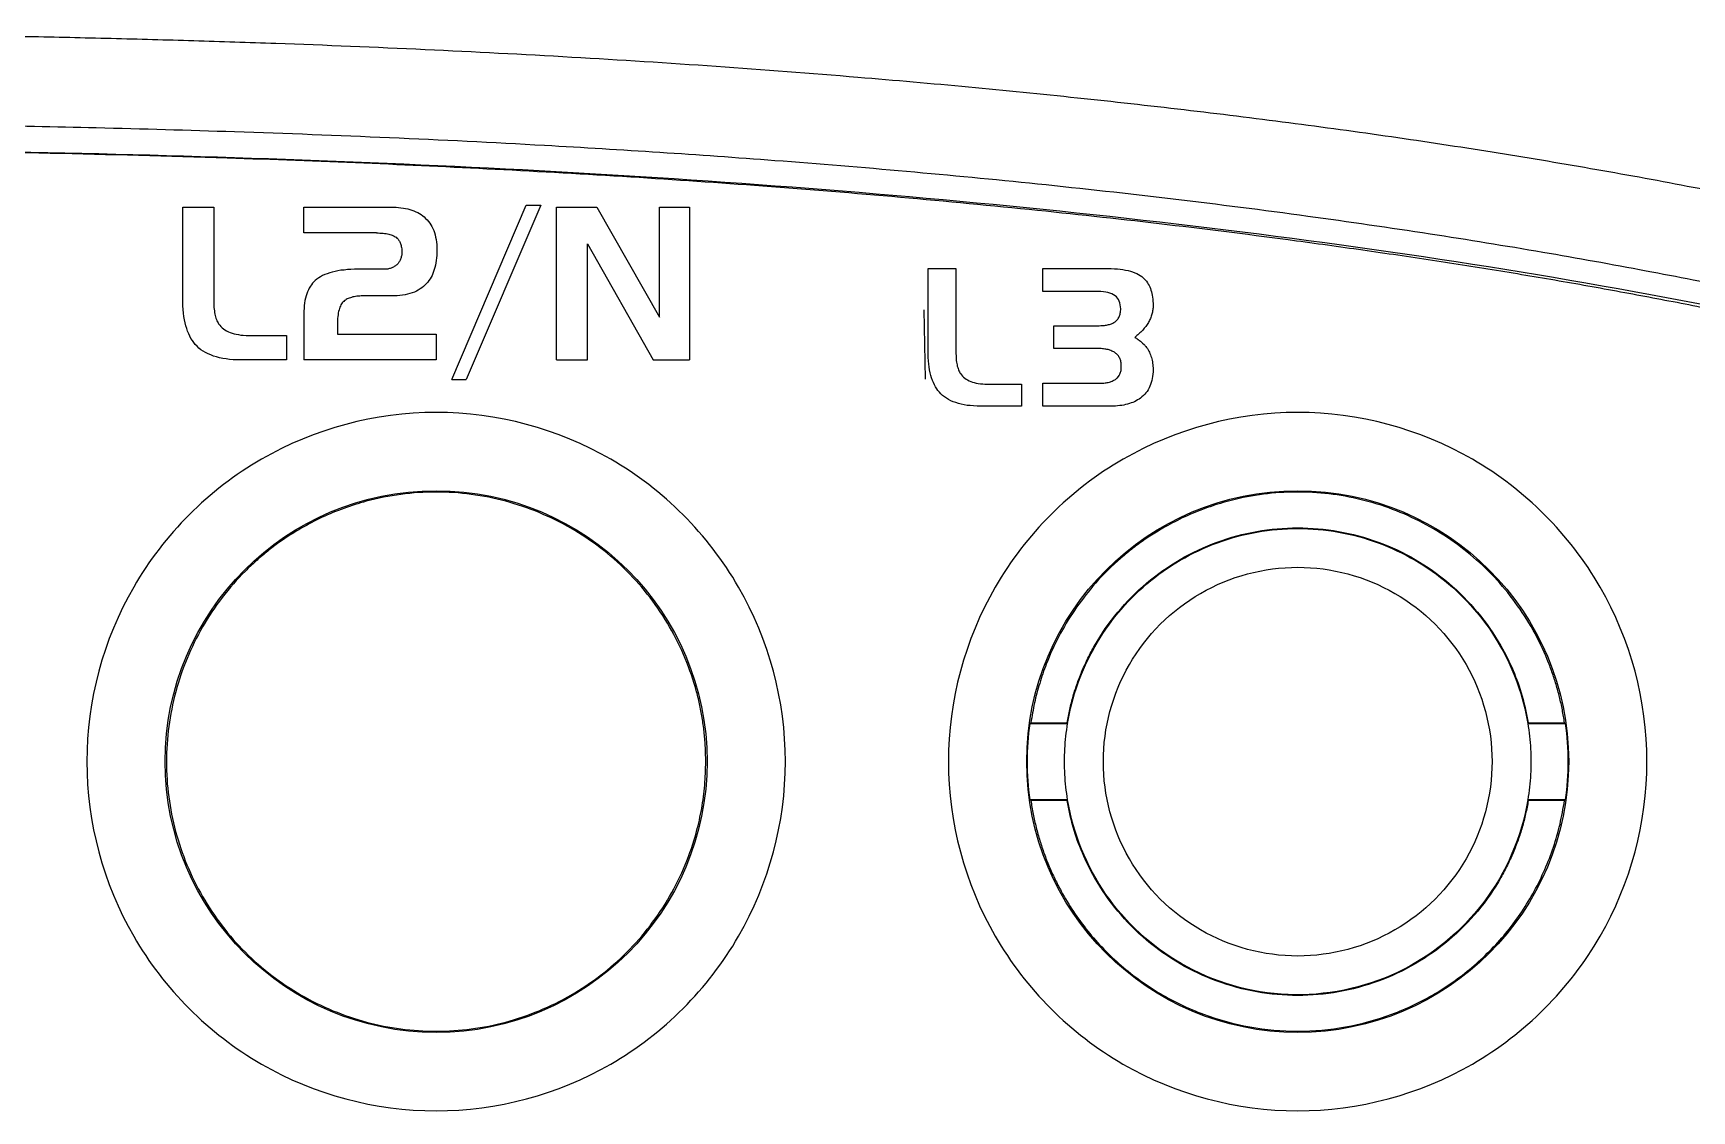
# Model space of a CAD drawing. Header units: millimetres. Extents: x 123.5 to 144.3, y 105.4 to 121.6.
# Drawn here: x 128.165 to 129.34, y 116.875 to 117.639 of the extents above; entities that cross this region are included whole.
import ezdxf

# ---------------------------------------------------------------- set-up
doc = ezdxf.new("R2010")
doc.units = ezdxf.units.MM

msp = doc.modelspace()

# ---------------------------------------------------------------- linework, layer by layer
at = {"color": 7, "linetype": 'Continuous'}
for p, q in [((128.271, 117.4514), (128.271, 117.5159)), ((128.271, 117.5159), (128.2929, 117.5159)), ((128.2929, 117.5159), (128.2929, 117.4503)), ((128.3568, 117.4976), (128.3568, 117.5159)), ((128.3568, 117.5159), (128.4183, 117.5159)), ((128.4183, 117.5159), (128.4202, 117.5159)), ((128.4202, 117.5159), (128.4221, 117.5158)), ((128.4221, 117.5158), (128.4238, 117.5157)), ((128.4238, 117.5157), (128.4256, 117.5155)), ((128.4616, 117.3936), (128.5142, 117.5172)), ((128.5247, 117.5172), (128.4717, 117.3936)), ((128.5142, 117.5172), (128.5247, 117.5172)), ((128.5359, 117.4076), (128.5359, 117.5159)), ((128.5359, 117.5159), (128.5644, 117.5159)), ((128.5644, 117.5159), (128.6087, 117.4378)), ((128.6087, 117.4378), (128.6087, 117.5159)), ((128.6087, 117.5159), (128.63, 117.5159)), ((128.63, 117.5159), (128.63, 117.4076)), ((128.4256, 117.5155), (128.4273, 117.5152)), ((128.4273, 117.5152), (128.4289, 117.5149)), ((128.4289, 117.5149), (128.4305, 117.5146)), ((128.4305, 117.5146), (128.432, 117.5142)), ((128.432, 117.5142), (128.4334, 117.5137)), ((128.4334, 117.5137), (128.4348, 117.5132)), ((128.4348, 117.5132), (128.4362, 117.5126)), ((128.4362, 117.5126), (128.4375, 117.512)), ((128.4375, 117.512), (128.4387, 117.5113)), ((128.4387, 117.5113), (128.4399, 117.5106)), ((128.4399, 117.5106), (128.441, 117.5098)), ((128.441, 117.5098), (128.442, 117.5089)), ((128.442, 117.5089), (128.4431, 117.5079)), ((128.4431, 117.5079), (128.4441, 117.5069)), ((128.4441, 117.5069), (128.4451, 117.5058)), ((128.4451, 117.5058), (128.446, 117.5046)), ((128.446, 117.5046), (128.4468, 117.5034)), ((128.4082, 117.4976), (128.3568, 117.4976)), ((128.4082, 117.4976), (128.4094, 117.4976)), ((128.4094, 117.4976), (128.4107, 117.4975)), ((128.4107, 117.4975), (128.4118, 117.4975)), ((128.4118, 117.4975), (128.4129, 117.4974)), ((128.4129, 117.4974), (128.414, 117.4972)), ((128.414, 117.4972), (128.415, 117.4971)), ((128.415, 117.4971), (128.416, 117.4969)), ((128.416, 117.4969), (128.4169, 117.4967)), ((128.4169, 117.4967), (128.4178, 117.4965)), ((128.4178, 117.4965), (128.4186, 117.4962)), ((128.4186, 117.4962), (128.4194, 117.4959)), ((128.4194, 117.4959), (128.4202, 117.4956)), ((128.4202, 117.4956), (128.4208, 117.4952)), ((128.4208, 117.4952), (128.4215, 117.4949)), ((128.4215, 117.4949), (128.4221, 117.4945)), ((128.4221, 117.4945), (128.4226, 117.494)), ((128.4226, 117.494), (128.4231, 117.4936)), ((128.4231, 117.4936), (128.4235, 117.4932)), ((128.4235, 117.4932), (128.4238, 117.4927)), ((128.4238, 117.4927), (128.4242, 117.4922)), ((128.4242, 117.4922), (128.4245, 117.4917)), ((128.4468, 117.5034), (128.4475, 117.5021)), ((128.4475, 117.5021), (128.4482, 117.5007)), ((128.4482, 117.5007), (128.4488, 117.4993)), ((128.4488, 117.4993), (128.4493, 117.4978)), ((128.4493, 117.4978), (128.4498, 117.4962)), ((128.4498, 117.4962), (128.4501, 117.4946)), ((128.4501, 117.4946), (128.4505, 117.4929)), ((128.4505, 117.4929), (128.4507, 117.4911)), ((128.4245, 117.4917), (128.4248, 117.4912)), ((128.4248, 117.4912), (128.4251, 117.4906)), ((128.4251, 117.4906), (128.4253, 117.49)), ((128.4253, 117.49), (128.4255, 117.4893)), ((128.4255, 117.4893), (128.4257, 117.4886)), ((128.4257, 117.4886), (128.4258, 117.4879)), ((128.4258, 117.4807), (128.4257, 117.4801)), ((128.4258, 117.4879), (128.426, 117.4872)), ((128.426, 117.4813), (128.4258, 117.4807)), ((128.426, 117.4872), (128.4261, 117.4864)), ((128.4261, 117.4819), (128.426, 117.4813)), ((128.4261, 117.4864), (128.4261, 117.4856)), ((128.4261, 117.4856), (128.4262, 117.4848)), ((128.4262, 117.4833), (128.4261, 117.4826)), ((128.4261, 117.4826), (128.4261, 117.4819)), ((128.4262, 117.4848), (128.4262, 117.4839)), ((128.4262, 117.4839), (128.4262, 117.4833)), ((128.4507, 117.4911), (128.4509, 117.4893)), ((128.4509, 117.4817), (128.4508, 117.4799)), ((128.4509, 117.4893), (128.451, 117.4874)), ((128.451, 117.4836), (128.4509, 117.4817)), ((128.451, 117.4874), (128.451, 117.4855)), ((128.451, 117.4855), (128.451, 117.4836)), ((128.5578, 117.4898), (128.6044, 117.4076)), ((128.5578, 117.4076), (128.5578, 117.4898)), ((128.3733, 117.4687), (128.3717, 117.4681)), ((128.3751, 117.4693), (128.3733, 117.4687)), ((128.3769, 117.4699), (128.3751, 117.4693)), ((128.3789, 117.4703), (128.3769, 117.4699)), ((128.3809, 117.4707), (128.3789, 117.4703)), ((128.3831, 117.4711), (128.3809, 117.4707)), ((128.3853, 117.4713), (128.3831, 117.4711)), ((128.3877, 117.4716), (128.3853, 117.4713)), ((128.3901, 117.4717), (128.3877, 117.4716)), ((128.3927, 117.4718), (128.3901, 117.4717)), ((128.3953, 117.4718), (128.3927, 117.4718)), ((128.4136, 117.4718), (128.3953, 117.4718)), ((128.4143, 117.4718), (128.4136, 117.4718)), ((128.415, 117.4719), (128.4143, 117.4718)), ((128.4156, 117.4719), (128.415, 117.4719)), ((128.4162, 117.472), (128.4156, 117.4719)), ((128.4168, 117.4721), (128.4162, 117.472)), ((128.4174, 117.4723), (128.4168, 117.4721)), ((128.418, 117.4725), (128.4174, 117.4723)), ((128.4186, 117.4727), (128.418, 117.4725)), ((128.4191, 117.4729), (128.4186, 117.4727)), ((128.4197, 117.4731), (128.4191, 117.4729)), ((128.4202, 117.4734), (128.4197, 117.4731)), ((128.4207, 117.4737), (128.4202, 117.4734)), ((128.4212, 117.474), (128.4207, 117.4737)), ((128.4217, 117.4743), (128.4212, 117.474)), ((128.4222, 117.4747), (128.4217, 117.4743)), ((128.4226, 117.4751), (128.4222, 117.4747)), ((128.4231, 117.4755), (128.4226, 117.4751)), ((128.4235, 117.4759), (128.4231, 117.4755)), ((128.4238, 117.4764), (128.4235, 117.4759)), ((128.4242, 117.4769), (128.4238, 117.4764)), ((128.4245, 117.4773), (128.4242, 117.4769)), ((128.4248, 117.4779), (128.4245, 117.4773)), ((128.4251, 117.4784), (128.4248, 117.4779)), ((128.4253, 117.4789), (128.4251, 117.4784)), ((128.4255, 117.4795), (128.4253, 117.4789)), ((128.4257, 117.4801), (128.4255, 117.4795)), ((128.4482, 117.4689), (128.4476, 117.4675)), ((128.4487, 117.4703), (128.4482, 117.4689)), ((128.4492, 117.4717), (128.4487, 117.4703)), ((128.4496, 117.4732), (128.4492, 117.4717)), ((128.45, 117.4748), (128.4496, 117.4732)), ((128.4503, 117.4764), (128.45, 117.4748)), ((128.4506, 117.4781), (128.4503, 117.4764)), ((128.4508, 117.4799), (128.4506, 117.4781)), ((128.7991, 117.4142), (128.7991, 117.4723)), ((128.7991, 117.4723), (128.8188, 117.4723)), ((128.8188, 117.4723), (128.8188, 117.4132)), ((128.8804, 117.4561), (128.8804, 117.4723)), ((128.8804, 117.4723), (128.9266, 117.4723)), ((128.9266, 117.4723), (128.9289, 117.4723)), ((128.9289, 117.4723), (128.9311, 117.4722)), ((128.9311, 117.4722), (128.9332, 117.4721)), ((128.9332, 117.4721), (128.9353, 117.4719)), ((128.9353, 117.4719), (128.9372, 117.4716)), ((128.9372, 117.4716), (128.939, 117.4713)), ((128.939, 117.4713), (128.9408, 117.4709)), ((128.9408, 117.4709), (128.9425, 117.4705)), ((128.9425, 117.4705), (128.944, 117.47)), ((128.944, 117.47), (128.9455, 117.4694)), ((128.9455, 117.4694), (128.9469, 117.4688)), ((128.9469, 117.4688), (128.9482, 117.4682)), ((128.36, 117.4572), (128.3594, 117.4559)), ((128.3606, 117.4585), (128.36, 117.4572)), ((128.3614, 117.4598), (128.3606, 117.4585)), ((128.3621, 117.4609), (128.3614, 117.4598)), ((128.363, 117.462), (128.3621, 117.4609)), ((128.3639, 117.463), (128.363, 117.462)), ((128.3649, 117.4639), (128.3639, 117.463)), ((128.3661, 117.4649), (128.3649, 117.4639)), ((128.3673, 117.4658), (128.3661, 117.4649)), ((128.3687, 117.4666), (128.3673, 117.4658)), ((128.3701, 117.4674), (128.3687, 117.4666)), ((128.3717, 117.4681), (128.3701, 117.4674)), ((128.4379, 117.4571), (128.4365, 117.4563)), ((128.4392, 117.4579), (128.4379, 117.4571)), ((128.4404, 117.4587), (128.4392, 117.4579)), ((128.4416, 117.4597), (128.4404, 117.4587)), ((128.4427, 117.4607), (128.4416, 117.4597)), ((128.4437, 117.4618), (128.4427, 117.4607)), ((128.4446, 117.4628), (128.4437, 117.4618)), ((128.4454, 117.4639), (128.4446, 117.4628)), ((128.4462, 117.465), (128.4454, 117.4639)), ((128.4469, 117.4663), (128.4462, 117.465)), ((128.4476, 117.4675), (128.4469, 117.4663)), ((128.9482, 117.4682), (128.9494, 117.4674)), ((128.9494, 117.4674), (128.9505, 117.4667)), ((128.9505, 117.4667), (128.9516, 117.4658)), ((128.9516, 117.4658), (128.9525, 117.4649)), ((128.9525, 117.4649), (128.9532, 117.4641)), ((128.9532, 117.4641), (128.9539, 117.4633)), ((128.9539, 117.4633), (128.9545, 117.4623)), ((128.9545, 117.4623), (128.9551, 117.4614)), ((128.9551, 117.4614), (128.9557, 117.4604)), ((128.9557, 117.4604), (128.9562, 117.4593)), ((128.9562, 117.4593), (128.9566, 117.4582)), ((128.9566, 117.4582), (128.957, 117.4571)), ((128.957, 117.4571), (128.9574, 117.4559)), ((128.271, 117.4486), (128.271, 117.4514)), ((128.2711, 117.4459), (128.271, 117.4486)), ((128.2713, 117.4433), (128.2711, 117.4459)), ((128.2929, 117.4503), (128.2929, 117.4488)), ((128.2929, 117.4488), (128.2929, 117.4474)), ((128.2929, 117.4474), (128.293, 117.4461)), ((128.293, 117.4461), (128.2931, 117.4448)), ((128.3571, 117.4461), (128.3569, 117.4442)), ((128.3573, 117.4479), (128.3571, 117.4461)), ((128.3576, 117.4496), (128.3573, 117.4479)), ((128.3579, 117.4513), (128.3576, 117.4496)), ((128.3584, 117.4529), (128.3579, 117.4513)), ((128.3588, 117.4544), (128.3584, 117.4529)), ((128.3594, 117.4559), (128.3588, 117.4544)), ((128.3827, 117.4458), (128.3823, 117.445)), ((128.3831, 117.4466), (128.3827, 117.4458)), ((128.3835, 117.4473), (128.3831, 117.4466)), ((128.384, 117.448), (128.3835, 117.4473)), ((128.3844, 117.4486), (128.384, 117.448)), ((128.385, 117.4491), (128.3844, 117.4486)), ((128.3856, 117.4496), (128.385, 117.4491)), ((128.3862, 117.45), (128.3856, 117.4496)), ((128.3868, 117.4504), (128.3862, 117.45)), ((128.3875, 117.4508), (128.3868, 117.4504)), ((128.3882, 117.4511), (128.3875, 117.4508)), ((128.389, 117.4514), (128.3882, 117.4511)), ((128.3898, 117.4517), (128.389, 117.4514)), ((128.3906, 117.4519), (128.3898, 117.4517)), ((128.3915, 117.4522), (128.3906, 117.4519)), ((128.3924, 117.4524), (128.3915, 117.4522)), ((128.3933, 117.4525), (128.3924, 117.4524)), ((128.3943, 117.4527), (128.3933, 117.4525)), ((128.3953, 117.4528), (128.3943, 117.4527)), ((128.3964, 117.4528), (128.3953, 117.4528)), ((128.3974, 117.4529), (128.3964, 117.4528)), ((128.3986, 117.4529), (128.3974, 117.4529)), ((128.4189, 117.4529), (128.3986, 117.4529)), ((128.421, 117.4529), (128.4189, 117.4529)), ((128.423, 117.453), (128.421, 117.4529)), ((128.4249, 117.4532), (128.423, 117.453)), ((128.4268, 117.4535), (128.4249, 117.4532)), ((128.4286, 117.4538), (128.4268, 117.4535)), ((128.4303, 117.4541), (128.4286, 117.4538)), ((128.432, 117.4546), (128.4303, 117.4541)), ((128.4336, 117.4551), (128.432, 117.4546)), ((128.4351, 117.4557), (128.4336, 117.4551)), ((128.4365, 117.4563), (128.4351, 117.4557)), ((128.9195, 117.4561), (128.8804, 117.4561)), ((128.9214, 117.4561), (128.9195, 117.4561)), ((128.9233, 117.4559), (128.9214, 117.4561)), ((128.925, 117.4557), (128.9233, 117.4559)), ((128.9265, 117.4554), (128.925, 117.4557)), ((128.928, 117.4549), (128.9265, 117.4554)), ((128.9293, 117.4544), (128.928, 117.4549)), ((128.9305, 117.4538), (128.9293, 117.4544)), ((128.9316, 117.4531), (128.9305, 117.4538)), ((128.9325, 117.4522), (128.9316, 117.4531)), ((128.9333, 117.4513), (128.9325, 117.4522)), ((128.934, 117.4503), (128.9333, 117.4513)), ((128.9346, 117.4492), (128.934, 117.4503)), ((128.935, 117.448), (128.9346, 117.4492)), ((128.9353, 117.4467), (128.935, 117.448)), ((128.9355, 117.4453), (128.9353, 117.4467)), ((128.9356, 117.4438), (128.9355, 117.4453)), ((128.9574, 117.4559), (128.9577, 117.4547)), ((128.9577, 117.4547), (128.9579, 117.4534)), ((128.9579, 117.4534), (128.9581, 117.452)), ((128.9581, 117.452), (128.9583, 117.4506)), ((128.9583, 117.4506), (128.9584, 117.4492)), ((128.9584, 117.4492), (128.9585, 117.4477)), ((128.9585, 117.4477), (128.9585, 117.4462)), ((128.9585, 117.4462), (128.9585, 117.4454)), ((128.9585, 117.4454), (128.9585, 117.4446)), ((128.2715, 117.4408), (128.2713, 117.4433)), ((128.2718, 117.4384), (128.2715, 117.4408)), ((128.2722, 117.4361), (128.2718, 117.4384)), ((128.2727, 117.4339), (128.2722, 117.4361)), ((128.2732, 117.4318), (128.2727, 117.4339)), ((128.2931, 117.4448), (128.2932, 117.4435)), ((128.2932, 117.4435), (128.2934, 117.4423)), ((128.2934, 117.4423), (128.2935, 117.4412)), ((128.2935, 117.4412), (128.2938, 117.4401)), ((128.2938, 117.4401), (128.294, 117.439)), ((128.294, 117.439), (128.2943, 117.4381)), ((128.2943, 117.4381), (128.2945, 117.4371)), ((128.2945, 117.4371), (128.2949, 117.4362)), ((128.2949, 117.4362), (128.2952, 117.4354)), ((128.2952, 117.4354), (128.2956, 117.4346)), ((128.2956, 117.4346), (128.296, 117.4339)), ((128.296, 117.4339), (128.2964, 117.4332)), ((128.3569, 117.4442), (128.3568, 117.4422)), ((128.3568, 117.4422), (128.3568, 117.4402)), ((128.3568, 117.4402), (128.3568, 117.4076)), ((128.3807, 117.437), (128.3806, 117.4356)), ((128.3806, 117.4356), (128.3806, 117.4341)), ((128.3806, 117.4341), (128.3806, 117.4326)), ((128.3808, 117.4384), (128.3807, 117.437)), ((128.381, 117.4396), (128.3808, 117.4384)), ((128.3812, 117.4409), (128.381, 117.4396)), ((128.3814, 117.442), (128.3812, 117.4409)), ((128.3817, 117.4431), (128.3814, 117.442)), ((128.382, 117.4441), (128.3817, 117.4431)), ((128.3823, 117.445), (128.382, 117.4441)), ((128.7973, 117.3939), (128.7964, 117.4432)), ((128.929, 117.4332), (128.9295, 117.4335)), ((128.9295, 117.4335), (128.9301, 117.4337)), ((128.9301, 117.4337), (128.9306, 117.434)), ((128.9306, 117.434), (128.9311, 117.4343)), ((128.9311, 117.4343), (128.9316, 117.4347)), ((128.9316, 117.4347), (128.9322, 117.4351)), ((128.9322, 117.4351), (128.9326, 117.4355)), ((128.9326, 117.4355), (128.9331, 117.436)), ((128.9331, 117.436), (128.9335, 117.4365)), ((128.9335, 117.4365), (128.9338, 117.437)), ((128.9338, 117.437), (128.9342, 117.4376)), ((128.9342, 117.4376), (128.9345, 117.4382)), ((128.9345, 117.4382), (128.9347, 117.4388)), ((128.9347, 117.4388), (128.935, 117.4394)), ((128.935, 117.4394), (128.9352, 117.4401)), ((128.9352, 117.4401), (128.9353, 117.4408)), ((128.9353, 117.4408), (128.9354, 117.4415)), ((128.9354, 117.4415), (128.9355, 117.4422)), ((128.9355, 117.4422), (128.9356, 117.443)), ((128.9356, 117.443), (128.9356, 117.4438)), ((128.9548, 117.4334), (128.9544, 117.4327)), ((128.9552, 117.4341), (128.9548, 117.4334)), ((128.9556, 117.4348), (128.9552, 117.4341)), ((128.956, 117.4355), (128.9556, 117.4348)), ((128.9563, 117.4363), (128.956, 117.4355)), ((128.9567, 117.437), (128.9563, 117.4363)), ((128.957, 117.4377), (128.9567, 117.437)), ((128.9572, 117.4385), (128.957, 117.4377)), ((128.9575, 117.4392), (128.9572, 117.4385)), ((128.9577, 117.44), (128.9575, 117.4392)), ((128.9579, 117.4407), (128.9577, 117.44)), ((128.958, 117.4415), (128.9579, 117.4407)), ((128.9582, 117.4423), (128.958, 117.4415)), ((128.9583, 117.443), (128.9582, 117.4423)), ((128.9584, 117.4438), (128.9583, 117.443)), ((128.9585, 117.4446), (128.9584, 117.4438)), ((128.2738, 117.4298), (128.2732, 117.4318)), ((128.2744, 117.4279), (128.2738, 117.4298)), ((128.2752, 117.4261), (128.2744, 117.4279)), ((128.276, 117.4244), (128.2752, 117.4261)), ((128.2768, 117.4228), (128.276, 117.4244)), ((128.2778, 117.4213), (128.2768, 117.4228)), ((128.2964, 117.4332), (128.2972, 117.4322)), ((128.2972, 117.4322), (128.298, 117.4313)), ((128.298, 117.4313), (128.2989, 117.4304)), ((128.2989, 117.4304), (128.2999, 117.4296)), ((128.2999, 117.4296), (128.3009, 117.4288)), ((128.3009, 117.4288), (128.302, 117.4282)), ((128.302, 117.4282), (128.3033, 117.4276)), ((128.3033, 117.4276), (128.3045, 117.427)), ((128.3045, 117.427), (128.3059, 117.4265)), ((128.3059, 117.4265), (128.3074, 117.4261)), ((128.3074, 117.4261), (128.3089, 117.4258)), ((128.3089, 117.4258), (128.3105, 117.4255)), ((128.3105, 117.4255), (128.3122, 117.4252)), ((128.3122, 117.4252), (128.3139, 117.4251)), ((128.3139, 117.4251), (128.3158, 117.425)), ((128.3158, 117.425), (128.3177, 117.425)), ((128.3177, 117.425), (128.3444, 117.425)), ((128.3444, 117.425), (128.3444, 117.4076)), ((128.3806, 117.4326), (128.3806, 117.4259)), ((128.3806, 117.4259), (128.4506, 117.4259)), ((128.4506, 117.4259), (128.4506, 117.4076)), ((128.8881, 117.4156), (128.8881, 117.4318)), ((128.8881, 117.4318), (128.9195, 117.4318)), ((128.9195, 117.4318), (128.9204, 117.4318)), ((128.9204, 117.4318), (128.9214, 117.4319)), ((128.9214, 117.4319), (128.9223, 117.4319)), ((128.9223, 117.4319), (128.9232, 117.432)), ((128.9232, 117.432), (128.924, 117.4321)), ((128.924, 117.4321), (128.9248, 117.4322)), ((128.9248, 117.4322), (128.9256, 117.4323)), ((128.9256, 117.4323), (128.9263, 117.4324)), ((128.9263, 117.4324), (128.927, 117.4326)), ((128.927, 117.4326), (128.9277, 117.4328)), ((128.9277, 117.4328), (128.9283, 117.433)), ((128.9283, 117.433), (128.929, 117.4332)), ((128.9463, 117.4242), (128.9455, 117.4236)), ((128.9455, 117.4236), (128.9461, 117.4232)), ((128.9461, 117.4232), (128.9467, 117.4229)), ((128.9471, 117.4248), (128.9463, 117.4242)), ((128.9467, 117.4229), (128.9473, 117.4225)), ((128.9478, 117.4254), (128.9471, 117.4248)), ((128.9473, 117.4225), (128.9479, 117.4221)), ((128.9485, 117.4261), (128.9478, 117.4254)), ((128.9479, 117.4221), (128.9485, 117.4217)), ((128.9492, 117.4267), (128.9485, 117.4261)), ((128.9485, 117.4217), (128.949, 117.4213)), ((128.9499, 117.4273), (128.9492, 117.4267)), ((128.9505, 117.428), (128.9499, 117.4273)), ((128.9512, 117.4287), (128.9505, 117.428)), ((128.9517, 117.4293), (128.9512, 117.4287)), ((128.9523, 117.43), (128.9517, 117.4293)), ((128.9529, 117.4307), (128.9523, 117.43)), ((128.9534, 117.4313), (128.9529, 117.4307)), ((128.9539, 117.432), (128.9534, 117.4313)), ((128.9544, 117.4327), (128.9539, 117.432)), ((128.2788, 117.4199), (128.2778, 117.4213)), ((128.2798, 117.4186), (128.2788, 117.4199)), ((128.2811, 117.4173), (128.2798, 117.4186)), ((128.2824, 117.416), (128.2811, 117.4173)), ((128.2839, 117.4148), (128.2824, 117.416)), ((128.2855, 117.4138), (128.2839, 117.4148)), ((128.2871, 117.4128), (128.2855, 117.4138)), ((128.2889, 117.4119), (128.2871, 117.4128)), ((128.2908, 117.4111), (128.2889, 117.4119)), ((128.2928, 117.4103), (128.2908, 117.4111)), ((128.2948, 117.4097), (128.2928, 117.4103)), ((128.7991, 117.4117), (128.7991, 117.4142)), ((128.7992, 117.4093), (128.7991, 117.4117)), ((128.8188, 117.4132), (128.8188, 117.4119)), ((128.8188, 117.4119), (128.8189, 117.4107)), ((128.8189, 117.4107), (128.8189, 117.4095)), ((128.92, 117.4156), (128.8881, 117.4156)), ((128.9209, 117.4156), (128.92, 117.4156)), ((128.9218, 117.4156), (128.9209, 117.4156)), ((128.9226, 117.4155), (128.9218, 117.4156)), ((128.9235, 117.4154), (128.9226, 117.4155)), ((128.9243, 117.4153), (128.9235, 117.4154)), ((128.9251, 117.4152), (128.9243, 117.4153)), ((128.9258, 117.415), (128.9251, 117.4152)), ((128.9266, 117.4149), (128.9258, 117.415)), ((128.9273, 117.4147), (128.9266, 117.4149)), ((128.928, 117.4144), (128.9273, 117.4147)), ((128.9287, 117.4142), (128.928, 117.4144)), ((128.9293, 117.4139), (128.9287, 117.4142)), ((128.93, 117.4136), (128.9293, 117.4139)), ((128.9306, 117.4133), (128.93, 117.4136)), ((128.9311, 117.413), (128.9306, 117.4133)), ((128.9317, 117.4126), (128.9311, 117.413)), ((128.9322, 117.4122), (128.9317, 117.4126)), ((128.9327, 117.4118), (128.9322, 117.4122)), ((128.9331, 117.4114), (128.9327, 117.4118)), ((128.9336, 117.4109), (128.9331, 117.4114)), ((128.934, 117.4104), (128.9336, 117.4109)), ((128.9343, 117.4099), (128.934, 117.4104)), ((128.949, 117.4213), (128.9496, 117.4209)), ((128.9496, 117.4209), (128.9501, 117.4205)), ((128.9501, 117.4205), (128.9506, 117.42)), ((128.9506, 117.42), (128.9511, 117.4195)), ((128.9511, 117.4195), (128.9521, 117.4186)), ((128.9521, 117.4186), (128.9526, 117.4181)), ((128.9526, 117.4181), (128.953, 117.4175)), ((128.953, 117.4175), (128.9535, 117.417)), ((128.9535, 117.417), (128.9539, 117.4165)), ((128.9539, 117.4165), (128.9545, 117.4156)), ((128.9545, 117.4156), (128.955, 117.4148)), ((128.955, 117.4148), (128.9555, 117.4139)), ((128.9555, 117.4139), (128.9559, 117.4131)), ((128.9559, 117.4131), (128.9563, 117.4122)), ((128.9563, 117.4122), (128.9567, 117.4112)), ((128.9567, 117.4112), (128.957, 117.4103)), ((128.957, 117.4103), (128.9574, 117.4093)), ((128.297, 117.4091), (128.2948, 117.4097)), ((128.2993, 117.4086), (128.297, 117.4091)), ((128.3017, 117.4083), (128.2993, 117.4086)), ((128.3042, 117.4079), (128.3017, 117.4083)), ((128.3068, 117.4077), (128.3042, 117.4079)), ((128.3095, 117.4076), (128.3068, 117.4077)), ((128.3123, 117.4076), (128.3095, 117.4076)), ((128.3444, 117.4076), (128.3123, 117.4076)), ((128.4506, 117.4076), (128.3568, 117.4076)), ((128.5359, 117.4076), (128.5578, 117.4076)), ((128.6044, 117.4076), (128.63, 117.4076)), ((128.7994, 117.407), (128.7992, 117.4093)), ((128.7996, 117.4047), (128.7994, 117.407)), ((128.7999, 117.4026), (128.7996, 117.4047)), ((128.8002, 117.4005), (128.7999, 117.4026)), ((128.8006, 117.3985), (128.8002, 117.4005)), ((128.8011, 117.3966), (128.8006, 117.3985)), ((128.8189, 117.4095), (128.819, 117.4083)), ((128.819, 117.4083), (128.8191, 117.4072)), ((128.8191, 117.4072), (128.8193, 117.4061)), ((128.8193, 117.4061), (128.8194, 117.4051)), ((128.8194, 117.4051), (128.8196, 117.4041)), ((128.8196, 117.4041), (128.8198, 117.4031)), ((128.8198, 117.4031), (128.8201, 117.4023)), ((128.8201, 117.4023), (128.8203, 117.4014)), ((128.8203, 117.4014), (128.8206, 117.4006)), ((128.8206, 117.4006), (128.8209, 117.3999)), ((128.8209, 117.3999), (128.8213, 117.3991)), ((128.8213, 117.3991), (128.8216, 117.3985)), ((128.8216, 117.3985), (128.822, 117.3979)), ((128.9346, 117.4093), (128.9343, 117.4099)), ((128.9349, 117.4088), (128.9346, 117.4093)), ((128.9352, 117.4082), (128.9349, 117.4088)), ((128.935, 117.3976), (128.9352, 117.3982)), ((128.9354, 117.4076), (128.9352, 117.4082)), ((128.9352, 117.3982), (128.9354, 117.3988)), ((128.9356, 117.4069), (128.9354, 117.4076)), ((128.9354, 117.3988), (128.9356, 117.3995)), ((128.9357, 117.4063), (128.9356, 117.4069)), ((128.9356, 117.3995), (128.9358, 117.4002)), ((128.9359, 117.4056), (128.9357, 117.4063)), ((128.9358, 117.4002), (128.9359, 117.4009)), ((128.9359, 117.4048), (128.9359, 117.4056)), ((128.936, 117.4041), (128.9359, 117.4048)), ((128.9359, 117.4009), (128.936, 117.4017)), ((128.936, 117.4033), (128.936, 117.4041)), ((128.936, 117.4025), (128.936, 117.4033)), ((128.936, 117.4017), (128.936, 117.4025)), ((128.9574, 117.4093), (128.9576, 117.4083)), ((128.9576, 117.4083), (128.9579, 117.4073)), ((128.9579, 117.4073), (128.9581, 117.4063)), ((128.9581, 117.4063), (128.9582, 117.4052)), ((128.9582, 117.4052), (128.9583, 117.4042)), ((128.9583, 117.4042), (128.9584, 117.4031)), ((128.9584, 117.4031), (128.9585, 117.4019)), ((128.9585, 117.3991), (128.9584, 117.3975)), ((128.9585, 117.4019), (128.9585, 117.4008)), ((128.9585, 117.4008), (128.9585, 117.3991)), ((128.4616, 117.3936), (128.4717, 117.3936)), ((128.8016, 117.3948), (128.8011, 117.3966)), ((128.8022, 117.3931), (128.8016, 117.3948)), ((128.8029, 117.3915), (128.8022, 117.3931)), ((128.8036, 117.39), (128.8029, 117.3915)), ((128.8044, 117.3885), (128.8036, 117.39)), ((128.8052, 117.3872), (128.8044, 117.3885)), ((128.8061, 117.3859), (128.8052, 117.3872)), ((128.822, 117.3979), (128.8227, 117.397)), ((128.8227, 117.397), (128.8234, 117.3961)), ((128.8234, 117.3961), (128.8242, 117.3953)), ((128.8242, 117.3953), (128.8251, 117.3946)), ((128.8251, 117.3946), (128.826, 117.394)), ((128.826, 117.394), (128.8271, 117.3934)), ((128.8271, 117.3934), (128.8282, 117.3928)), ((128.8282, 117.3928), (128.8293, 117.3923)), ((128.8293, 117.3923), (128.8305, 117.3919)), ((128.8305, 117.3919), (128.8318, 117.3915)), ((128.8318, 117.3915), (128.8332, 117.3912)), ((128.8332, 117.3912), (128.8347, 117.3909)), ((128.8347, 117.3909), (128.8362, 117.3907)), ((128.8362, 117.3907), (128.8378, 117.3906)), ((128.8378, 117.3906), (128.8394, 117.3905)), ((128.8394, 117.3905), (128.8412, 117.3905)), ((128.8412, 117.3905), (128.8652, 117.3905)), ((128.8652, 117.3905), (128.8652, 117.3748)), ((128.8804, 117.3748), (128.8804, 117.391)), ((128.8804, 117.391), (128.92, 117.391)), ((128.92, 117.391), (128.9209, 117.391)), ((128.9209, 117.391), (128.9218, 117.3911)), ((128.9218, 117.3911), (128.9228, 117.3911)), ((128.9228, 117.3911), (128.9236, 117.3912)), ((128.9236, 117.3912), (128.9245, 117.3913)), ((128.9245, 117.3913), (128.9253, 117.3914)), ((128.9253, 117.3914), (128.9261, 117.3916)), ((128.9261, 117.3916), (128.9268, 117.3917)), ((128.9268, 117.3917), (128.9276, 117.3919)), ((128.9276, 117.3919), (128.9283, 117.3921)), ((128.9283, 117.3921), (128.9289, 117.3923)), ((128.9289, 117.3923), (128.9296, 117.3926)), ((128.9296, 117.3926), (128.9302, 117.3929)), ((128.9302, 117.3929), (128.9308, 117.3932)), ((128.9308, 117.3932), (128.9314, 117.3935)), ((128.9314, 117.3935), (128.9319, 117.3938)), ((128.9319, 117.3938), (128.9324, 117.3942)), ((128.9324, 117.3942), (128.9329, 117.3946)), ((128.9329, 117.3946), (128.9333, 117.395)), ((128.9333, 117.395), (128.9337, 117.3955)), ((128.9337, 117.3955), (128.9341, 117.3959)), ((128.9341, 117.3959), (128.9344, 117.3965)), ((128.9344, 117.3965), (128.9347, 117.397)), ((128.9347, 117.397), (128.935, 117.3976)), ((128.955, 117.3865), (128.9543, 117.3853)), ((128.9557, 117.3877), (128.955, 117.3865)), ((128.9563, 117.3889), (128.9557, 117.3877)), ((128.9568, 117.3902), (128.9563, 117.3889)), ((128.9572, 117.3915), (128.9568, 117.3902)), ((128.9576, 117.3929), (128.9572, 117.3915)), ((128.9579, 117.3944), (128.9576, 117.3929)), ((128.9582, 117.3959), (128.9579, 117.3944)), ((128.9584, 117.3975), (128.9582, 117.3959)), ((128.8071, 117.3847), (128.8061, 117.3859)), ((128.8082, 117.3835), (128.8071, 117.3847)), ((128.8094, 117.3824), (128.8082, 117.3835)), ((128.8107, 117.3814), (128.8094, 117.3824)), ((128.8121, 117.3804), (128.8107, 117.3814)), ((128.8136, 117.3795), (128.8121, 117.3804)), ((128.8152, 117.3787), (128.8136, 117.3795)), ((128.8169, 117.378), (128.8152, 117.3787)), ((128.8187, 117.3773), (128.8169, 117.378)), ((128.8206, 117.3767), (128.8187, 117.3773)), ((128.8225, 117.3762), (128.8206, 117.3767)), ((128.8246, 117.3758), (128.8225, 117.3762)), ((128.8267, 117.3754), (128.8246, 117.3758)), ((128.829, 117.3752), (128.8267, 117.3754)), ((128.8313, 117.375), (128.829, 117.3752)), ((128.8338, 117.3749), (128.8313, 117.375)), ((128.8363, 117.3748), (128.8338, 117.3749)), ((128.8652, 117.3748), (128.8363, 117.3748)), ((128.9286, 117.3748), (128.8804, 117.3748)), ((128.9302, 117.3748), (128.9286, 117.3748)), ((128.9318, 117.3749), (128.9302, 117.3748)), ((128.9334, 117.375), (128.9318, 117.3749)), ((128.9349, 117.3752), (128.9334, 117.375)), ((128.9364, 117.3754), (128.9349, 117.3752)), ((128.9378, 117.3756), (128.9364, 117.3754)), ((128.9391, 117.3759), (128.9378, 117.3756)), ((128.9405, 117.3763), (128.9391, 117.3759)), ((128.9418, 117.3766), (128.9405, 117.3763)), ((128.943, 117.3771), (128.9418, 117.3766)), ((128.9442, 117.3775), (128.943, 117.3771)), ((128.9454, 117.378), (128.9442, 117.3775)), ((128.9465, 117.3786), (128.9454, 117.378)), ((128.9476, 117.3792), (128.9465, 117.3786)), ((128.9486, 117.3798), (128.9476, 117.3792)), ((128.9496, 117.3806), (128.9486, 117.3798)), ((128.9506, 117.3814), (128.9496, 117.3806)), ((128.9517, 117.3823), (128.9506, 117.3814)), ((128.9526, 117.3833), (128.9517, 117.3823)), ((128.9535, 117.3843), (128.9526, 117.3833)), ((128.9543, 117.3853), (128.9535, 117.3843)), ((128.8714, 117.1499), (128.8719, 117.1504)), ((128.8714, 117.1499), (128.898, 117.1499)), ((128.8719, 117.1504), (128.8976, 117.1504)), ((128.8976, 117.1504), (128.898, 117.1499)), ((129.2244, 117.1504), (129.224, 117.1499)), ((129.224, 117.1499), (129.2506, 117.1499)), ((129.2244, 117.1504), (129.2501, 117.1504)), ((129.2501, 117.1504), (129.2506, 117.1499)), ((128.8719, 117.0954), (128.8714, 117.0958)), ((128.898, 117.0958), (128.8714, 117.0958)), ((128.8976, 117.0954), (128.8719, 117.0954)), ((128.8976, 117.0954), (128.898, 117.0958)), ((129.2244, 117.0954), (129.224, 117.0958)), ((129.2506, 117.0958), (129.224, 117.0958)), ((129.2501, 117.0954), (129.2244, 117.0954)), ((129.2506, 117.0958), (129.2501, 117.0954))]:
    msp.add_line(p, q, dxfattribs=at)
for centre in [(128.4505, 117.1229), (129.061, 117.1229)]:
    msp.add_circle(centre, 0.192, dxfattribs=at)
for points, knots in [([(127.9225, 117.6392), (127.9426, 117.6392), (127.9826, 117.6391), (128.0425, 117.6387), (128.1021, 117.638), (128.1613, 117.6369), (128.2202, 117.6356), (128.2787, 117.634), (128.3529, 117.6316), (128.4423, 117.6279), (128.5463, 117.6225), (128.6485, 117.616), (128.7422, 117.6088), (128.8275, 117.6013), (128.9046, 117.5936), (128.9802, 117.5852), (129.0544, 117.576), (129.1272, 117.5661), (129.1985, 117.5552), (129.2684, 117.5436), (129.3368, 117.5311), (129.4039, 117.5176), (129.4695, 117.5034), (129.5124, 117.493), (129.5337, 117.4878)], [0, 0, 0, 0, 0.036507, 0.072804, 0.108897, 0.14479, 0.180489, 0.215998, 0.251324, 0.315652, 0.379003, 0.441418, 0.502941, 0.551228, 0.598802, 0.645692, 0.691926, 0.737535, 0.782551, 0.827009, 0.870944, 0.914395, 0.9574, 1, 1, 1, 1]), ([(127.9225, 117.5758), (127.9412, 117.5758), (127.9821, 117.5757), (128.0487, 117.5752), (128.1257, 117.5741), (128.2132, 117.5723), (128.3484, 117.5684), (128.5089, 117.5615), (128.6987, 117.5491), (128.8794, 117.5331), (129.034, 117.5148), (129.1529, 117.4975), (129.2327, 117.4846), (129.3059, 117.4714), (129.3724, 117.4583), (129.4143, 117.4491), (129.4342, 117.4447)], [0, 0, 0, 0, 0.036425, 0.079657, 0.129695, 0.186537, 0.250183, 0.393442, 0.500277, 0.622821, 0.750222, 0.80843, 0.862513, 0.912474, 0.958304, 1, 1, 1, 1]), ([(127.9225, 117.5573), (128.051, 117.5573), (128.1795, 117.5553), (128.4358, 117.5469), (128.5638, 117.5406), (128.8179, 117.5216), (128.9442, 117.5089), (129.1931, 117.4757), (129.3158, 117.4551), (129.4349, 117.4288)], [0, 0, 0, 0, 0.25, 0.25, 0.5, 0.5, 0.75, 0.75, 1, 1, 1, 1]), ([(129.4344, 117.4265), (129.42, 117.4296), (129.3908, 117.436), (129.3465, 117.445), (129.3011, 117.4537), (129.2548, 117.4621), (129.2076, 117.4701), (129.1593, 117.4777), (129.11, 117.485), (129.0159, 117.4981), (128.8732, 117.5148), (128.7159, 117.5286), (128.5877, 117.5374), (128.4934, 117.5427), (128.3981, 117.5472), (128.2929, 117.5511), (128.1766, 117.5542), (128.05, 117.5563), (127.9651, 117.5566), (127.9225, 117.5567)], [0, 0, 0, 0, 0.029172, 0.058931, 0.08928, 0.120224, 0.151766, 0.183909, 0.216658, 0.250014, 0.371438, 0.500007, 0.561672, 0.625011, 0.686281, 0.750033, 0.83259, 0.915909, 1, 1, 1, 1]), ([(128.698, 117.1229), (128.698, 117.1661), (128.6864, 117.2092), (128.6432, 117.284), (128.6117, 117.3156), (128.5368, 117.3588), (128.4937, 117.3704), (128.4073, 117.3704), (128.3642, 117.3588), (128.2893, 117.3156), (128.2578, 117.284), (128.2146, 117.2092), (128.203, 117.1661), (128.203, 117.0797), (128.2146, 117.0365), (128.2578, 116.9617), (128.2893, 116.9301), (128.3267, 116.9085)], [0, 0, 0, 0, 0.125, 0.125, 0.25, 0.25, 0.375, 0.375, 0.5, 0.5, 0.625, 0.625, 0.75, 0.75, 0.875, 0.875, 1, 1, 1, 1]), ([(129.3085, 117.1229), (129.3085, 117.1661), (129.2969, 117.2092), (129.2537, 117.284), (129.2222, 117.3156), (129.1473, 117.3588), (129.1042, 117.3704), (129.0178, 117.3704), (128.9747, 117.3588), (128.8998, 117.3156), (128.8683, 117.284), (128.8251, 117.2092), (128.8135, 117.1661), (128.8135, 117.0797), (128.8251, 117.0365), (128.8683, 116.9617), (128.8998, 116.9301), (128.9372, 116.9085)], [0, 0, 0, 0, 0.125, 0.125, 0.25, 0.25, 0.375, 0.375, 0.5, 0.5, 0.625, 0.625, 0.75, 0.75, 0.875, 0.875, 1, 1, 1, 1]), ([(128.6416, 117.1229), (128.6415, 117.1262), (128.6414, 117.1329), (128.6406, 117.1429), (128.6393, 117.1528), (128.6375, 117.1626), (128.634, 117.1772), (128.6275, 117.1962), (128.6164, 117.2186), (128.6025, 117.2395), (128.5805, 117.2646), (128.5471, 117.2902), (128.5082, 117.3063), (128.4755, 117.3128), (128.4505, 117.3145), (128.4255, 117.3128), (128.4036, 117.3085), (128.3851, 117.3026), (128.3696, 117.2963), (128.3599, 117.291), (128.355, 117.2883)], [0, 0, 0, 0, 0.025106, 0.050103, 0.075059, 0.100044, 0.125126, 0.187614, 0.250178, 0.312666, 0.37523, 0.500012, 0.624794, 0.687282, 0.749846, 0.812334, 0.874899, 0.916602, 0.958196, 1, 1, 1, 1]), ([(129.2501, 117.1504), (129.2496, 117.1534), (129.2486, 117.1596), (129.2466, 117.1687), (129.2441, 117.1776), (129.2412, 117.1865), (129.2363, 117.1995), (129.2282, 117.2164), (129.2155, 117.236), (129.2007, 117.2539), (129.178, 117.2752), (129.1452, 117.2965), (129.1081, 117.3091), (129.0774, 117.3137), (129.0541, 117.3143), (129.0309, 117.312), (129.0106, 117.3075), (128.9934, 117.3018), (128.9791, 117.2958), (128.97, 117.2908), (128.9655, 117.2883)], [0, 0, 0, 0, 0.0250944, 0.050093, 0.0750553, 0.1000408, 0.1251091, 0.1875908, 0.2501542, 0.3126359, 0.3751993, 0.5000106, 0.6248219, 0.6873036, 0.749867, 0.8123487, 0.8749121, 0.9165997, 0.9582035, 1, 1, 1, 1]), ([(128.355, 117.2883), (128.3521, 117.2866), (128.3464, 117.2832), (128.3381, 117.2775), (128.3302, 117.2714), (128.3226, 117.2649), (128.3117, 117.2546), (128.2985, 117.2395), (128.2846, 117.2187), (128.2735, 117.1962), (128.2628, 117.1646), (128.2572, 117.1228), (128.2638, 117.0728), (128.2831, 117.0262), (128.3138, 116.9862), (128.3539, 116.9555), (128.4005, 116.9362), (128.4505, 116.9296), (128.5005, 116.9362), (128.5471, 116.9555), (128.5805, 116.9811), (128.6025, 117.0062), (128.6164, 117.027), (128.6275, 117.0495), (128.6347, 117.0706), (128.6389, 117.0896), (128.6411, 117.1062), (128.6414, 117.1173), (128.6416, 117.1229)], [0, 0, 0, 0, 0.012564, 0.0250734, 0.0375625, 0.0500658, 0.0626176, 0.0938888, 0.1251982, 0.1564695, 0.1877788, 0.2502243, 0.3126698, 0.3751152, 0.4375607, 0.5000061, 0.5624516, 0.6248971, 0.6873425, 0.749788, 0.8122335, 0.8435047, 0.8748141, 0.9060853, 0.9373947, 0.9582644, 0.9790795, 1, 1, 1, 1]), ([(128.9655, 117.2883), (128.9624, 117.2865), (128.9562, 117.2828), (128.9474, 117.2766), (128.9389, 117.2699), (128.9281, 117.2605), (128.9156, 117.2475), (128.9025, 117.2303), (128.8914, 117.2118), (128.8835, 117.1943), (128.878, 117.1784), (128.8743, 117.1645), (128.8727, 117.1551), (128.8719, 117.1504)], [0, 0, 0, 0, 0.062646, 0.125072, 0.187475, 0.250055, 0.374945, 0.500012, 0.624903, 0.74997, 0.833274, 0.91646, 1, 1, 1, 1]), ([(128.8976, 117.1504), (128.8982, 117.1536), (128.8994, 117.1599), (128.9018, 117.1693), (128.9048, 117.1785), (128.9083, 117.1875), (128.9123, 117.1963), (128.9199, 117.2106), (128.9328, 117.2293), (128.9534, 117.25), (128.9773, 117.2669), (129.0037, 117.2792), (129.0319, 117.2869), (129.061, 117.2894), (129.0901, 117.2869), (129.1183, 117.2793), (129.1447, 117.2669), (129.1685, 117.25), (129.1891, 117.2293), (129.2039, 117.2079), (129.2139, 117.1877), (129.2206, 117.1694), (129.2231, 117.1567), (129.2244, 117.1504)], [0, 0, 0, 0, 0.020981, 0.041815, 0.062573, 0.083327, 0.10415, 0.125112, 0.187565, 0.250084, 0.312536, 0.375055, 0.437508, 0.500026, 0.562479, 0.624997, 0.68745, 0.749969, 0.812421, 0.87494, 0.916679, 0.958173, 1, 1, 1, 1]), ([(128.898, 117.1499), (128.9011, 117.169), (128.9077, 117.1875), (128.9268, 117.2212), (128.9394, 117.2364), (128.9689, 117.2614), (128.9859, 117.2713), (129.0223, 117.2847), (129.0416, 117.2881), (129.0804, 117.2881), (129.0997, 117.2847), (129.1361, 117.2713), (129.1531, 117.2614), (129.1826, 117.2364), (129.1952, 117.2212), (129.2143, 117.1875), (129.2208, 117.169), (129.224, 117.1499)], [0, 0, 0, 0, 0.125, 0.125, 0.25, 0.25, 0.375, 0.375, 0.5, 0.5, 0.625, 0.625, 0.75, 0.75, 0.875, 0.875, 1, 1, 1, 1]), ([(128.9921, 117.0036), (128.9713, 117.0156), (128.9537, 117.0332), (128.9297, 117.0748), (128.9233, 117.0988), (128.9233, 117.1469), (128.9297, 117.1709), (128.9537, 117.2125), (128.9713, 117.2301), (129.0129, 117.2542), (129.037, 117.2606), (129.085, 117.2606), (129.109, 117.2542), (129.1507, 117.2301), (129.1683, 117.2125), (129.1923, 117.1709), (129.1987, 117.1469), (129.1987, 117.1229)], [0, 0, 0, 0, 0.125, 0.125, 0.25, 0.25, 0.375, 0.375, 0.5, 0.5, 0.625, 0.625, 0.75, 0.75, 0.875, 0.875, 1, 1, 1, 1]), ([(128.898, 117.0958), (128.8975, 117.0988), (128.8967, 117.1048), (128.8959, 117.1138), (128.8957, 117.1229), (128.8959, 117.1319), (128.8967, 117.1409), (128.8975, 117.1469), (128.898, 117.1499)], [0, 0, 0, 0, 0.167487, 0.333991, 0.5, 0.666009, 0.832513, 1, 1, 1, 1]), ([(129.224, 117.1499), (129.2245, 117.1469), (129.2253, 117.1409), (129.2261, 117.1319), (129.2262, 117.1259), (129.2262, 117.1229)], [0, 0, 0, 0, 0.333497, 0.666503, 1, 1, 1, 1]), ([(128.3267, 116.9085), (128.3642, 116.8869), (128.4073, 116.8754), (128.4937, 116.8754), (128.5368, 116.8869), (128.6117, 116.9301), (128.6432, 116.9617), (128.6864, 117.0365), (128.698, 117.0797), (128.698, 117.1229)], [0, 0, 0, 0, 0.25, 0.25, 0.5, 0.5, 0.75, 0.75, 1, 1, 1, 1]), ([(128.9372, 116.9085), (128.9747, 116.8869), (129.0178, 116.8754), (129.1042, 116.8754), (129.1473, 116.8869), (129.2222, 116.9301), (129.2537, 116.9617), (129.2969, 117.0365), (129.3085, 117.0797), (129.3085, 117.1229)], [0, 0, 0, 0, 0.25, 0.25, 0.5, 0.5, 0.75, 0.75, 1, 1, 1, 1]), ([(129.1987, 117.1229), (129.1987, 117.0988), (129.1923, 117.0748), (129.1683, 117.0332), (129.1507, 117.0156), (129.109, 116.9915), (129.085, 116.9851), (129.037, 116.9851), (129.0129, 116.9915), (128.9921, 117.0036)], [0, 0, 0, 0, 0.25, 0.25, 0.5, 0.5, 0.75, 0.75, 1, 1, 1, 1]), ([(129.2262, 117.1229), (129.2262, 117.1198), (129.2261, 117.1138), (129.2253, 117.1048), (129.2245, 117.0988), (129.224, 117.0958)], [0, 0, 0, 0, 0.333497, 0.666503, 1, 1, 1, 1]), ([(128.8719, 117.0954), (128.8724, 117.0921), (128.8735, 117.0857), (128.8756, 117.0762), (128.8782, 117.0668), (128.8813, 117.0576), (128.8848, 117.0486), (128.8889, 117.0397), (128.897, 117.0239), (128.9115, 117.0021), (128.9353, 116.9776), (128.9631, 116.9576), (128.9939, 116.9429), (129.0269, 116.9338), (129.061, 116.9308), (129.0951, 116.9338), (129.128, 116.9429), (129.1589, 116.9576), (129.1866, 116.9776), (129.2105, 117.0021), (129.2263, 117.0259), (129.2363, 117.0463), (129.2424, 117.0622), (129.2472, 117.0785), (129.2491, 117.0897), (129.2501, 117.0954)], [0, 0, 0, 0, 0.0179973, 0.0358759, 0.0536819, 0.0714621, 0.0892635, 0.1071328, 0.1251165, 0.1875712, 0.2500821, 0.3125368, 0.3750477, 0.4375024, 0.5000134, 0.5624681, 0.624979, 0.6874337, 0.7499446, 0.8123993, 0.8749102, 0.9062767, 0.9374131, 0.9685705, 1, 1, 1, 1]), ([(129.2244, 117.0954), (129.2238, 117.0922), (129.2226, 117.0858), (129.2202, 117.0764), (129.2172, 117.0672), (129.2137, 117.0582), (129.2096, 117.0494), (129.2021, 117.0351), (129.1892, 117.0164), (129.1686, 116.9957), (129.1447, 116.9788), (129.1183, 116.9665), (129.0901, 116.9588), (129.061, 116.9563), (129.0319, 116.9588), (129.0037, 116.9665), (128.9773, 116.9788), (128.9534, 116.9957), (128.9328, 117.0164), (128.9181, 117.0378), (128.9081, 117.058), (128.9014, 117.0763), (128.8989, 117.089), (128.8976, 117.0954)], [0, 0, 0, 0, 0.020981, 0.041815, 0.062573, 0.083327, 0.10415, 0.125112, 0.187565, 0.250084, 0.312536, 0.375055, 0.437508, 0.500026, 0.562479, 0.624997, 0.68745, 0.749969, 0.812421, 0.87494, 0.916679, 0.958173, 1, 1, 1, 1]), ([(128.9784, 116.9798), (128.9573, 116.9919), (128.939, 117.0088), (128.9113, 117.0488), (128.902, 117.0718), (128.898, 117.0958)], [0, 0, 0, 0, 0.5, 0.5, 1, 1, 1, 1]), ([(129.224, 117.0958), (129.2197, 117.0696), (129.2089, 117.0445), (129.1768, 117.0021), (129.1556, 116.9848), (129.1076, 116.9621), (129.0808, 116.9567), (129.0277, 116.9588), (129.0014, 116.9665), (128.9784, 116.9798)], [0, 0, 0, 0, 0.25, 0.25, 0.5, 0.5, 0.75, 0.75, 1, 1, 1, 1])]:
    msp.add_open_spline(points, degree=3, knots=knots, dxfattribs=at)
for points in [[(128.8714, 117.0958), (128.8688, 117.1137), (128.8688, 117.132), (128.8714, 117.1499)], [(129.2506, 117.1499), (129.2519, 117.1409), (129.2525, 117.1319), (129.2525, 117.1229)], [(129.2525, 117.1229), (129.2525, 117.1138), (129.2519, 117.1048), (129.2506, 117.0958)]]:
    msp.add_open_spline(points, degree=3, dxfattribs=at)

doc.saveas('drawing.dxf')
